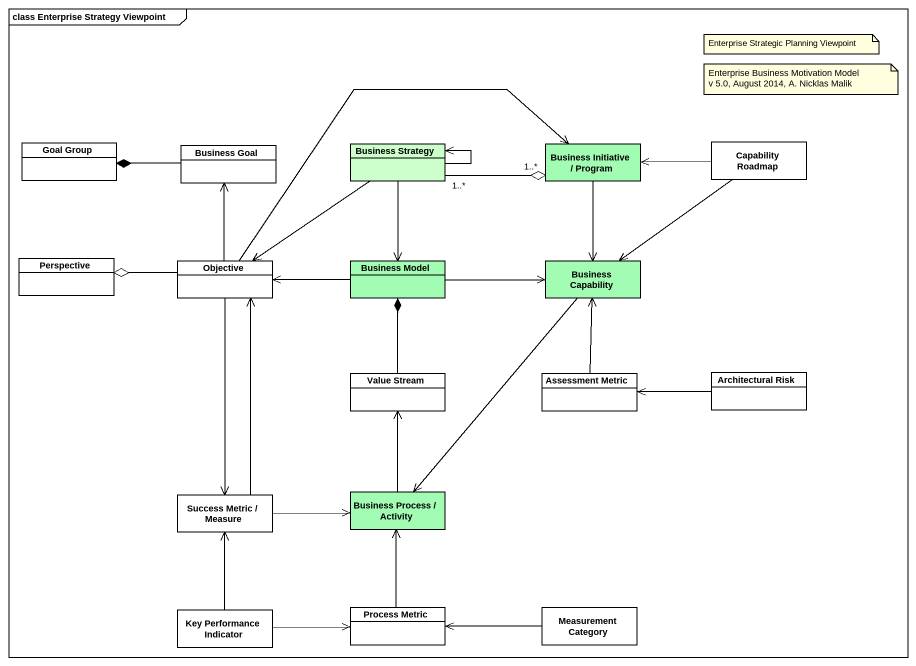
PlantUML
@startuml
mainframe class Enterprise Strategy Viewpoint
hide circle
hide empty members
class "Goal Group" as Goal_Group #FFFFFF
class "Business Goal" as Business_Goal #FFFFFF
class "Business Strategy" as Business_Strategy #CCFFCC
class "Business Initiative / Program" as Business_Initiative_Program #A3FCB3
class "Capability Roadmap" as Capability_Roadmap #FFFFFF
class Perspective #FFFFFF
class Objective #FFFFFF
class "Business Model" as Business_Model #A3FCB3
class "Business Capability" as Business_Capability #A3FCB3
class "Value Stream" as Value_Stream #FFFFFF
class "Assessment Metric" as Assessment_Metric #FFFFFF
class "Architectural Risk" as Architectural_Risk #FFFFFF
class "Success Metric / Measure" as Success_Metric_Measure #FFFFFF
class "Business Process / Activity" as Business_Process_Activity #A3FCB3
class "Key Performance Indicator" as Key_Performance_Indicator #FFFFFF
class "Process Metric" as Process_Metric #FFFFFF
class "Measurement Category" as Measurement_Category #FFFFFF
Business_Goal -left-* Goal_Group
Business_Strategy --> Business_Strategy
Business_Strategy --> Business_Strategy
Business_Strategy "1..*" -right-o "1..*" Business_Initiative_Program
Business_Strategy --> Objective
Business_Strategy --> Business_Model
Business_Initiative_Program --> Business_Capability
Capability_Roadmap -left-> Business_Initiative_Program
Capability_Roadmap --> Business_Capability
Objective -up-> Business_Goal
Objective -right-> Business_Initiative_Program
Objective -left-o Perspective
Objective --> Success_Metric_Measure
Business_Model -left-> Objective
Business_Model -right-> Business_Capability
Business_Capability --> Business_Process_Activity
Value_Stream -up-* Business_Model
Assessment_Metric -up-> Business_Capability
Architectural_Risk -left-> Assessment_Metric
Success_Metric_Measure -up-> Objective
Success_Metric_Measure -right-> Business_Process_Activity
Business_Process_Activity -up-> Value_Stream
Key_Performance_Indicator -up-> Success_Metric_Measure
Key_Performance_Indicator -right-> Process_Metric
Process_Metric -up-> Business_Process_Activity
Measurement_Category -left-> Process_Metric
note as N1
  Enterprise Strategic Planning Viewpoint
end note
note as N2
  Enterprise Business Motivation Model
  v 5.0, August 2014, A. Nicklas Malik
end note
@enduml
